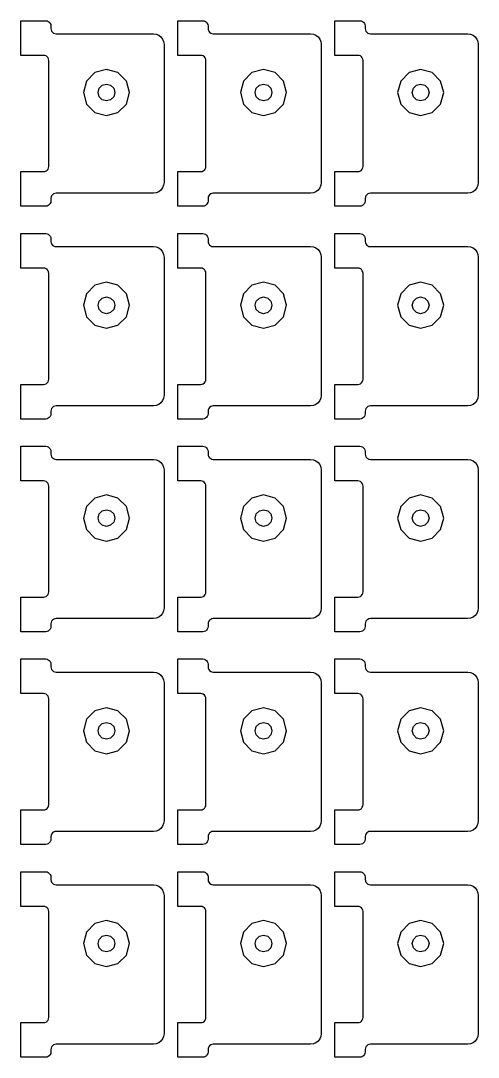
# Model space of a CAD drawing. Extents: x 11 to 212, y 11 to 212.
# Drawn here: x 95.24 to 100.38, y 85.08 to 96.72 of the extents above; entities that cross this region are included whole.
import ezdxf

# ---------------------------------------------------------------- set-up
doc = ezdxf.new("R2010")
doc.units = 0
doc.layers.add('G', color=7, linetype='continuous')

msp = doc.modelspace()

# ---------------------------------------------------------------- linework, layer by layer
at = {"layer": 'G'}
for points in [[(95.494, 95.024), (95.509, 95.026), (95.524, 95.031), (95.536, 95.041), (95.545, 95.053), (95.551, 95.067), (95.553, 95.082), (95.553, 96.271), (95.551, 96.286), (95.545, 96.3), (95.536, 96.312), (95.524, 96.322), (95.509, 96.327), (95.494, 96.329), (95.238, 96.329), (95.238, 96.718), (95.518, 96.718), (95.533, 96.716), (95.547, 96.71), (95.559, 96.7), (95.569, 96.688), (95.574, 96.674), (95.576, 96.659), (95.576, 96.629), (95.578, 96.614), (95.584, 96.6), (95.594, 96.588), (95.606, 96.578), (95.62, 96.573), (95.635, 96.571), (96.729, 96.571), (96.76, 96.567), (96.788, 96.555), (96.813, 96.536), (96.831, 96.512), (96.843, 96.483), (96.847, 96.453), (96.847, 94.9), (96.843, 94.87), (96.831, 94.841), (96.813, 94.817), (96.788, 94.798), (96.76, 94.786), (96.729, 94.782), (95.635, 94.782), (95.62, 94.78), (95.606, 94.774), (95.594, 94.765), (95.584, 94.753), (95.578, 94.739), (95.576, 94.724), (95.576, 94.694), (95.574, 94.679), (95.569, 94.665), (95.559, 94.653), (95.547, 94.643), (95.533, 94.637), (95.518, 94.635), (95.238, 94.635), (95.238, 95.024)], [(97.259, 95.024), (97.274, 95.026), (97.288, 95.031), (97.3, 95.041), (97.31, 95.053), (97.316, 95.067), (97.318, 95.082), (97.318, 96.271), (97.316, 96.286), (97.31, 96.3), (97.3, 96.312), (97.288, 96.322), (97.274, 96.327), (97.259, 96.329), (97.002, 96.329), (97.002, 96.718), (97.282, 96.718), (97.298, 96.716), (97.312, 96.71), (97.324, 96.7), (97.333, 96.688), (97.339, 96.674), (97.341, 96.659), (97.341, 96.629), (97.343, 96.614), (97.349, 96.6), (97.358, 96.588), (97.371, 96.578), (97.385, 96.573), (97.4, 96.571), (98.494, 96.571), (98.525, 96.567), (98.553, 96.555), (98.577, 96.536), (98.596, 96.512), (98.608, 96.483), (98.612, 96.453), (98.612, 94.9), (98.608, 94.87), (98.596, 94.841), (98.577, 94.817), (98.553, 94.798), (98.525, 94.786), (98.494, 94.782), (97.4, 94.782), (97.385, 94.78), (97.371, 94.774), (97.358, 94.765), (97.349, 94.753), (97.343, 94.739), (97.341, 94.724), (97.341, 94.694), (97.339, 94.679), (97.333, 94.665), (97.324, 94.653), (97.312, 94.643), (97.298, 94.637), (97.282, 94.635), (97.002, 94.635), (97.002, 95.024)], [(99.024, 95.024), (99.039, 95.026), (99.053, 95.031), (99.065, 95.041), (99.074, 95.053), (99.08, 95.067), (99.082, 95.082), (99.082, 96.271), (99.08, 96.286), (99.074, 96.3), (99.065, 96.312), (99.053, 96.322), (99.039, 96.327), (99.024, 96.329), (98.767, 96.329), (98.767, 96.718), (99.047, 96.718), (99.062, 96.716), (99.076, 96.71), (99.089, 96.7), (99.098, 96.688), (99.104, 96.674), (99.106, 96.659), (99.106, 96.629), (99.108, 96.614), (99.114, 96.6), (99.123, 96.588), (99.135, 96.578), (99.149, 96.573), (99.165, 96.571), (100.259, 96.571), (100.289, 96.567), (100.318, 96.555), (100.342, 96.536), (100.361, 96.512), (100.372, 96.483), (100.376, 96.453), (100.376, 94.9), (100.372, 94.87), (100.361, 94.841), (100.342, 94.817), (100.318, 94.798), (100.289, 94.786), (100.259, 94.782), (99.165, 94.782), (99.149, 94.78), (99.135, 94.774), (99.123, 94.765), (99.114, 94.753), (99.108, 94.739), (99.106, 94.724), (99.106, 94.694), (99.104, 94.679), (99.098, 94.665), (99.089, 94.653), (99.076, 94.643), (99.062, 94.637), (99.047, 94.635), (98.767, 94.635), (98.767, 95.024)], [(96.424, 95.782), (96.459, 95.912), (96.424, 96.041), (96.329, 96.136), (96.2, 96.171), (96.071, 96.136), (95.976, 96.041), (95.941, 95.912), (95.976, 95.782), (96.071, 95.688), (96.2, 95.653), (96.329, 95.688)], [(98.189, 95.782), (98.224, 95.912), (98.189, 96.041), (98.094, 96.136), (97.965, 96.171), (97.835, 96.136), (97.741, 96.041), (97.706, 95.912), (97.741, 95.782), (97.835, 95.688), (97.965, 95.653), (98.094, 95.688)], [(99.954, 95.782), (99.988, 95.912), (99.954, 96.041), (99.859, 96.136), (99.729, 96.171), (99.6, 96.136), (99.505, 96.041), (99.471, 95.912), (99.505, 95.782), (99.6, 95.688), (99.729, 95.653), (99.859, 95.688)], [(96.294, 95.912), (96.282, 95.865), (96.247, 95.83), (96.2, 95.818), (96.153, 95.83), (96.118, 95.865), (96.106, 95.912), (96.118, 95.959), (96.153, 95.993), (96.2, 96.006), (96.247, 95.993), (96.282, 95.959)], [(98.059, 95.912), (98.046, 95.865), (98.012, 95.83), (97.965, 95.818), (97.918, 95.83), (97.883, 95.865), (97.871, 95.912), (97.883, 95.959), (97.918, 95.993), (97.965, 96.006), (98.012, 95.993), (98.046, 95.959)], [(99.824, 95.912), (99.811, 95.865), (99.776, 95.83), (99.729, 95.818), (99.682, 95.83), (99.648, 95.865), (99.635, 95.912), (99.648, 95.959), (99.682, 95.993), (99.729, 96.006), (99.776, 95.993), (99.811, 95.959)], [(95.494, 92.635), (95.509, 92.637), (95.524, 92.643), (95.536, 92.653), (95.545, 92.665), (95.551, 92.679), (95.553, 92.694), (95.553, 93.882), (95.551, 93.898), (95.545, 93.912), (95.536, 93.924), (95.524, 93.933), (95.509, 93.939), (95.494, 93.941), (95.238, 93.941), (95.238, 94.329), (95.518, 94.329), (95.533, 94.327), (95.547, 94.322), (95.559, 94.312), (95.569, 94.3), (95.574, 94.286), (95.576, 94.271), (95.576, 94.241), (95.578, 94.226), (95.584, 94.212), (95.594, 94.2), (95.606, 94.19), (95.62, 94.184), (95.635, 94.182), (96.729, 94.182), (96.76, 94.178), (96.788, 94.167), (96.813, 94.148), (96.831, 94.124), (96.843, 94.095), (96.847, 94.065), (96.847, 92.512), (96.843, 92.481), (96.831, 92.453), (96.813, 92.429), (96.788, 92.41), (96.76, 92.398), (96.729, 92.394), (95.635, 92.394), (95.62, 92.392), (95.606, 92.386), (95.594, 92.377), (95.584, 92.365), (95.578, 92.351), (95.576, 92.335), (95.576, 92.306), (95.574, 92.291), (95.569, 92.276), (95.559, 92.264), (95.547, 92.255), (95.533, 92.249), (95.518, 92.247), (95.238, 92.247), (95.238, 92.635)], [(97.259, 92.635), (97.274, 92.637), (97.288, 92.643), (97.3, 92.653), (97.31, 92.665), (97.316, 92.679), (97.318, 92.694), (97.318, 93.882), (97.316, 93.898), (97.31, 93.912), (97.3, 93.924), (97.288, 93.933), (97.274, 93.939), (97.259, 93.941), (97.002, 93.941), (97.002, 94.329), (97.282, 94.329), (97.298, 94.327), (97.312, 94.322), (97.324, 94.312), (97.333, 94.3), (97.339, 94.286), (97.341, 94.271), (97.341, 94.241), (97.343, 94.226), (97.349, 94.212), (97.358, 94.2), (97.371, 94.19), (97.385, 94.184), (97.4, 94.182), (98.494, 94.182), (98.525, 94.178), (98.553, 94.167), (98.577, 94.148), (98.596, 94.124), (98.608, 94.095), (98.612, 94.065), (98.612, 92.512), (98.608, 92.481), (98.596, 92.453), (98.577, 92.429), (98.553, 92.41), (98.525, 92.398), (98.494, 92.394), (97.4, 92.394), (97.385, 92.392), (97.371, 92.386), (97.358, 92.377), (97.349, 92.365), (97.343, 92.351), (97.341, 92.335), (97.341, 92.306), (97.339, 92.291), (97.333, 92.276), (97.324, 92.264), (97.312, 92.255), (97.298, 92.249), (97.282, 92.247), (97.002, 92.247), (97.002, 92.635)], [(99.024, 92.635), (99.039, 92.637), (99.053, 92.643), (99.065, 92.653), (99.074, 92.665), (99.08, 92.679), (99.082, 92.694), (99.082, 93.882), (99.08, 93.898), (99.074, 93.912), (99.065, 93.924), (99.053, 93.933), (99.039, 93.939), (99.024, 93.941), (98.767, 93.941), (98.767, 94.329), (99.047, 94.329), (99.062, 94.327), (99.076, 94.322), (99.089, 94.312), (99.098, 94.3), (99.104, 94.286), (99.106, 94.271), (99.106, 94.241), (99.108, 94.226), (99.114, 94.212), (99.123, 94.2), (99.135, 94.19), (99.149, 94.184), (99.165, 94.182), (100.259, 94.182), (100.289, 94.178), (100.318, 94.167), (100.342, 94.148), (100.361, 94.124), (100.372, 94.095), (100.376, 94.065), (100.376, 92.512), (100.372, 92.481), (100.361, 92.453), (100.342, 92.429), (100.318, 92.41), (100.289, 92.398), (100.259, 92.394), (99.165, 92.394), (99.149, 92.392), (99.135, 92.386), (99.123, 92.377), (99.114, 92.365), (99.108, 92.351), (99.106, 92.335), (99.106, 92.306), (99.104, 92.291), (99.098, 92.276), (99.089, 92.264), (99.076, 92.255), (99.062, 92.249), (99.047, 92.247), (98.767, 92.247), (98.767, 92.635)], [(96.424, 93.394), (96.459, 93.524), (96.424, 93.653), (96.329, 93.748), (96.2, 93.782), (96.071, 93.748), (95.976, 93.653), (95.941, 93.524), (95.976, 93.394), (96.071, 93.299), (96.2, 93.265), (96.329, 93.299)], [(98.189, 93.394), (98.224, 93.524), (98.189, 93.653), (98.094, 93.748), (97.965, 93.782), (97.835, 93.748), (97.741, 93.653), (97.706, 93.524), (97.741, 93.394), (97.835, 93.299), (97.965, 93.265), (98.094, 93.299)], [(99.954, 93.394), (99.988, 93.524), (99.954, 93.653), (99.859, 93.748), (99.729, 93.782), (99.6, 93.748), (99.505, 93.653), (99.471, 93.524), (99.505, 93.394), (99.6, 93.299), (99.729, 93.265), (99.859, 93.299)], [(96.294, 93.524), (96.282, 93.476), (96.247, 93.442), (96.2, 93.429), (96.153, 93.442), (96.118, 93.476), (96.106, 93.524), (96.118, 93.571), (96.153, 93.605), (96.2, 93.618), (96.247, 93.605), (96.282, 93.571)], [(98.059, 93.524), (98.046, 93.476), (98.012, 93.442), (97.965, 93.429), (97.918, 93.442), (97.883, 93.476), (97.871, 93.524), (97.883, 93.571), (97.918, 93.605), (97.965, 93.618), (98.012, 93.605), (98.046, 93.571)], [(99.824, 93.524), (99.811, 93.476), (99.776, 93.442), (99.729, 93.429), (99.682, 93.442), (99.648, 93.476), (99.635, 93.524), (99.648, 93.571), (99.682, 93.605), (99.729, 93.618), (99.776, 93.605), (99.811, 93.571)], [(95.494, 90.247), (95.509, 90.249), (95.524, 90.255), (95.536, 90.264), (95.545, 90.276), (95.551, 90.291), (95.553, 90.306), (95.553, 91.494), (95.551, 91.509), (95.545, 91.524), (95.536, 91.536), (95.524, 91.545), (95.509, 91.551), (95.494, 91.553), (95.238, 91.553), (95.238, 91.941), (95.518, 91.941), (95.533, 91.939), (95.547, 91.933), (95.559, 91.924), (95.569, 91.912), (95.574, 91.898), (95.576, 91.882), (95.576, 91.853), (95.578, 91.838), (95.584, 91.824), (95.594, 91.811), (95.606, 91.802), (95.62, 91.796), (95.635, 91.794), (96.729, 91.794), (96.76, 91.79), (96.788, 91.778), (96.813, 91.76), (96.831, 91.735), (96.843, 91.707), (96.847, 91.676), (96.847, 90.124), (96.843, 90.093), (96.831, 90.065), (96.813, 90.04), (96.788, 90.022), (96.76, 90.01), (96.729, 90.006), (95.635, 90.006), (95.62, 90.004), (95.606, 89.998), (95.594, 89.989), (95.584, 89.976), (95.578, 89.962), (95.576, 89.947), (95.576, 89.918), (95.574, 89.902), (95.569, 89.888), (95.559, 89.876), (95.547, 89.867), (95.533, 89.861), (95.518, 89.859), (95.238, 89.859), (95.238, 90.247)], [(97.259, 90.247), (97.274, 90.249), (97.288, 90.255), (97.3, 90.264), (97.31, 90.276), (97.316, 90.291), (97.318, 90.306), (97.318, 91.494), (97.316, 91.509), (97.31, 91.524), (97.3, 91.536), (97.288, 91.545), (97.274, 91.551), (97.259, 91.553), (97.002, 91.553), (97.002, 91.941), (97.282, 91.941), (97.298, 91.939), (97.312, 91.933), (97.324, 91.924), (97.333, 91.912), (97.339, 91.898), (97.341, 91.882), (97.341, 91.853), (97.343, 91.838), (97.349, 91.824), (97.358, 91.811), (97.371, 91.802), (97.385, 91.796), (97.4, 91.794), (98.494, 91.794), (98.525, 91.79), (98.553, 91.778), (98.577, 91.76), (98.596, 91.735), (98.608, 91.707), (98.612, 91.676), (98.612, 90.124), (98.608, 90.093), (98.596, 90.065), (98.577, 90.04), (98.553, 90.022), (98.525, 90.01), (98.494, 90.006), (97.4, 90.006), (97.385, 90.004), (97.371, 89.998), (97.358, 89.989), (97.349, 89.976), (97.343, 89.962), (97.341, 89.947), (97.341, 89.918), (97.339, 89.902), (97.333, 89.888), (97.324, 89.876), (97.312, 89.867), (97.298, 89.861), (97.282, 89.859), (97.002, 89.859), (97.002, 90.247)], [(99.024, 90.247), (99.039, 90.249), (99.053, 90.255), (99.065, 90.264), (99.074, 90.276), (99.08, 90.291), (99.082, 90.306), (99.082, 91.494), (99.08, 91.509), (99.074, 91.524), (99.065, 91.536), (99.053, 91.545), (99.039, 91.551), (99.024, 91.553), (98.767, 91.553), (98.767, 91.941), (99.047, 91.941), (99.062, 91.939), (99.076, 91.933), (99.089, 91.924), (99.098, 91.912), (99.104, 91.898), (99.106, 91.882), (99.106, 91.853), (99.108, 91.838), (99.114, 91.824), (99.123, 91.811), (99.135, 91.802), (99.149, 91.796), (99.165, 91.794), (100.259, 91.794), (100.289, 91.79), (100.318, 91.778), (100.342, 91.76), (100.361, 91.735), (100.372, 91.707), (100.376, 91.676), (100.376, 90.124), (100.372, 90.093), (100.361, 90.065), (100.342, 90.04), (100.318, 90.022), (100.289, 90.01), (100.259, 90.006), (99.165, 90.006), (99.149, 90.004), (99.135, 89.998), (99.123, 89.989), (99.114, 89.976), (99.108, 89.962), (99.106, 89.947), (99.106, 89.918), (99.104, 89.902), (99.098, 89.888), (99.089, 89.876), (99.076, 89.867), (99.062, 89.861), (99.047, 89.859), (98.767, 89.859), (98.767, 90.247)], [(96.424, 91.006), (96.459, 91.135), (96.424, 91.265), (96.329, 91.359), (96.2, 91.394), (96.071, 91.359), (95.976, 91.265), (95.941, 91.135), (95.976, 91.006), (96.071, 90.911), (96.2, 90.876), (96.329, 90.911)], [(98.189, 91.006), (98.224, 91.135), (98.189, 91.265), (98.094, 91.359), (97.965, 91.394), (97.835, 91.359), (97.741, 91.265), (97.706, 91.135), (97.741, 91.006), (97.835, 90.911), (97.965, 90.876), (98.094, 90.911)], [(99.954, 91.006), (99.988, 91.135), (99.954, 91.265), (99.859, 91.359), (99.729, 91.394), (99.6, 91.359), (99.505, 91.265), (99.471, 91.135), (99.505, 91.006), (99.6, 90.911), (99.729, 90.876), (99.859, 90.911)], [(96.294, 91.135), (96.282, 91.088), (96.247, 91.054), (96.2, 91.041), (96.153, 91.054), (96.118, 91.088), (96.106, 91.135), (96.118, 91.182), (96.153, 91.217), (96.2, 91.229), (96.247, 91.217), (96.282, 91.182)], [(98.059, 91.135), (98.046, 91.088), (98.012, 91.054), (97.965, 91.041), (97.918, 91.054), (97.883, 91.088), (97.871, 91.135), (97.883, 91.182), (97.918, 91.217), (97.965, 91.229), (98.012, 91.217), (98.046, 91.182)], [(99.824, 91.135), (99.811, 91.088), (99.776, 91.054), (99.729, 91.041), (99.682, 91.054), (99.648, 91.088), (99.635, 91.135), (99.648, 91.182), (99.682, 91.217), (99.729, 91.229), (99.776, 91.217), (99.811, 91.182)], [(95.494, 87.859), (95.509, 87.861), (95.524, 87.867), (95.536, 87.876), (95.545, 87.888), (95.551, 87.902), (95.553, 87.918), (95.553, 89.106), (95.551, 89.121), (95.545, 89.135), (95.536, 89.147), (95.524, 89.157), (95.509, 89.163), (95.494, 89.165), (95.238, 89.165), (95.238, 89.553), (95.518, 89.553), (95.533, 89.551), (95.547, 89.545), (95.559, 89.536), (95.569, 89.524), (95.574, 89.509), (95.576, 89.494), (95.576, 89.465), (95.578, 89.449), (95.584, 89.435), (95.594, 89.423), (95.606, 89.414), (95.62, 89.408), (95.635, 89.406), (96.729, 89.406), (96.76, 89.402), (96.788, 89.39), (96.813, 89.371), (96.831, 89.347), (96.843, 89.319), (96.847, 89.288), (96.847, 87.735), (96.843, 87.705), (96.831, 87.676), (96.813, 87.652), (96.788, 87.633), (96.76, 87.622), (96.729, 87.618), (95.635, 87.618), (95.62, 87.616), (95.606, 87.61), (95.594, 87.6), (95.584, 87.588), (95.578, 87.574), (95.576, 87.559), (95.576, 87.529), (95.574, 87.514), (95.569, 87.5), (95.559, 87.488), (95.547, 87.478), (95.533, 87.473), (95.518, 87.471), (95.238, 87.471), (95.238, 87.859)], [(97.259, 87.859), (97.274, 87.861), (97.288, 87.867), (97.3, 87.876), (97.31, 87.888), (97.316, 87.902), (97.318, 87.918), (97.318, 89.106), (97.316, 89.121), (97.31, 89.135), (97.3, 89.147), (97.288, 89.157), (97.274, 89.163), (97.259, 89.165), (97.002, 89.165), (97.002, 89.553), (97.282, 89.553), (97.298, 89.551), (97.312, 89.545), (97.324, 89.536), (97.333, 89.524), (97.339, 89.509), (97.341, 89.494), (97.341, 89.465), (97.343, 89.449), (97.349, 89.435), (97.358, 89.423), (97.371, 89.414), (97.385, 89.408), (97.4, 89.406), (98.494, 89.406), (98.525, 89.402), (98.553, 89.39), (98.577, 89.371), (98.596, 89.347), (98.608, 89.319), (98.612, 89.288), (98.612, 87.735), (98.608, 87.705), (98.596, 87.676), (98.577, 87.652), (98.553, 87.633), (98.525, 87.622), (98.494, 87.618), (97.4, 87.618), (97.385, 87.616), (97.371, 87.61), (97.358, 87.6), (97.349, 87.588), (97.343, 87.574), (97.341, 87.559), (97.341, 87.529), (97.339, 87.514), (97.333, 87.5), (97.324, 87.488), (97.312, 87.478), (97.298, 87.473), (97.282, 87.471), (97.002, 87.471), (97.002, 87.859)], [(99.024, 87.859), (99.039, 87.861), (99.053, 87.867), (99.065, 87.876), (99.074, 87.888), (99.08, 87.902), (99.082, 87.918), (99.082, 89.106), (99.08, 89.121), (99.074, 89.135), (99.065, 89.147), (99.053, 89.157), (99.039, 89.163), (99.024, 89.165), (98.767, 89.165), (98.767, 89.553), (99.047, 89.553), (99.062, 89.551), (99.076, 89.545), (99.089, 89.536), (99.098, 89.524), (99.104, 89.509), (99.106, 89.494), (99.106, 89.465), (99.108, 89.449), (99.114, 89.435), (99.123, 89.423), (99.135, 89.414), (99.149, 89.408), (99.165, 89.406), (100.259, 89.406), (100.289, 89.402), (100.318, 89.39), (100.342, 89.371), (100.361, 89.347), (100.372, 89.319), (100.376, 89.288), (100.376, 87.735), (100.372, 87.705), (100.361, 87.676), (100.342, 87.652), (100.318, 87.633), (100.289, 87.622), (100.259, 87.618), (99.165, 87.618), (99.149, 87.616), (99.135, 87.61), (99.123, 87.6), (99.114, 87.588), (99.108, 87.574), (99.106, 87.559), (99.106, 87.529), (99.104, 87.514), (99.098, 87.5), (99.089, 87.488), (99.076, 87.478), (99.062, 87.473), (99.047, 87.471), (98.767, 87.471), (98.767, 87.859)], [(96.424, 88.618), (96.459, 88.747), (96.424, 88.876), (96.329, 88.971), (96.2, 89.006), (96.071, 88.971), (95.976, 88.876), (95.941, 88.747), (95.976, 88.618), (96.071, 88.523), (96.2, 88.488), (96.329, 88.523)], [(98.189, 88.618), (98.224, 88.747), (98.189, 88.876), (98.094, 88.971), (97.965, 89.006), (97.835, 88.971), (97.741, 88.876), (97.706, 88.747), (97.741, 88.618), (97.835, 88.523), (97.965, 88.488), (98.094, 88.523)], [(99.954, 88.618), (99.988, 88.747), (99.954, 88.876), (99.859, 88.971), (99.729, 89.006), (99.6, 88.971), (99.505, 88.876), (99.471, 88.747), (99.505, 88.618), (99.6, 88.523), (99.729, 88.488), (99.859, 88.523)], [(96.294, 88.747), (96.282, 88.7), (96.247, 88.666), (96.2, 88.653), (96.153, 88.666), (96.118, 88.7), (96.106, 88.747), (96.118, 88.794), (96.153, 88.829), (96.2, 88.841), (96.247, 88.829), (96.282, 88.794)], [(98.059, 88.747), (98.046, 88.7), (98.012, 88.666), (97.965, 88.653), (97.918, 88.666), (97.883, 88.7), (97.871, 88.747), (97.883, 88.794), (97.918, 88.829), (97.965, 88.841), (98.012, 88.829), (98.046, 88.794)], [(99.824, 88.747), (99.811, 88.7), (99.776, 88.666), (99.729, 88.653), (99.682, 88.666), (99.648, 88.7), (99.635, 88.747), (99.648, 88.794), (99.682, 88.829), (99.729, 88.841), (99.776, 88.829), (99.811, 88.794)], [(95.494, 85.471), (95.509, 85.473), (95.524, 85.478), (95.536, 85.488), (95.545, 85.5), (95.551, 85.514), (95.553, 85.529), (95.553, 86.718), (95.551, 86.733), (95.545, 86.747), (95.536, 86.759), (95.524, 86.769), (95.509, 86.774), (95.494, 86.776), (95.238, 86.776), (95.238, 87.165), (95.518, 87.165), (95.533, 87.163), (95.547, 87.157), (95.559, 87.147), (95.569, 87.135), (95.574, 87.121), (95.576, 87.106), (95.576, 87.076), (95.578, 87.061), (95.584, 87.047), (95.594, 87.035), (95.606, 87.026), (95.62, 87.02), (95.635, 87.018), (96.729, 87.018), (96.76, 87.014), (96.788, 87.002), (96.813, 86.983), (96.831, 86.959), (96.843, 86.93), (96.847, 86.9), (96.847, 85.347), (96.843, 85.317), (96.831, 85.288), (96.813, 85.264), (96.788, 85.245), (96.76, 85.233), (96.729, 85.229), (95.635, 85.229), (95.62, 85.227), (95.606, 85.222), (95.594, 85.212), (95.584, 85.2), (95.578, 85.186), (95.576, 85.171), (95.576, 85.141), (95.574, 85.126), (95.569, 85.112), (95.559, 85.1), (95.547, 85.09), (95.533, 85.084), (95.518, 85.082), (95.238, 85.082), (95.238, 85.471)], [(97.259, 85.471), (97.274, 85.473), (97.288, 85.478), (97.3, 85.488), (97.31, 85.5), (97.316, 85.514), (97.318, 85.529), (97.318, 86.718), (97.316, 86.733), (97.31, 86.747), (97.3, 86.759), (97.288, 86.769), (97.274, 86.774), (97.259, 86.776), (97.002, 86.776), (97.002, 87.165), (97.282, 87.165), (97.298, 87.163), (97.312, 87.157), (97.324, 87.147), (97.333, 87.135), (97.339, 87.121), (97.341, 87.106), (97.341, 87.076), (97.343, 87.061), (97.349, 87.047), (97.358, 87.035), (97.371, 87.026), (97.385, 87.02), (97.4, 87.018), (98.494, 87.018), (98.525, 87.014), (98.553, 87.002), (98.577, 86.983), (98.596, 86.959), (98.608, 86.93), (98.612, 86.9), (98.612, 85.347), (98.608, 85.317), (98.596, 85.288), (98.577, 85.264), (98.553, 85.245), (98.525, 85.233), (98.494, 85.229), (97.4, 85.229), (97.385, 85.227), (97.371, 85.222), (97.358, 85.212), (97.349, 85.2), (97.343, 85.186), (97.341, 85.171), (97.341, 85.141), (97.339, 85.126), (97.333, 85.112), (97.324, 85.1), (97.312, 85.09), (97.298, 85.084), (97.282, 85.082), (97.002, 85.082), (97.002, 85.471)], [(99.024, 85.471), (99.039, 85.473), (99.053, 85.478), (99.065, 85.488), (99.074, 85.5), (99.08, 85.514), (99.082, 85.529), (99.082, 86.718), (99.08, 86.733), (99.074, 86.747), (99.065, 86.759), (99.053, 86.769), (99.039, 86.774), (99.024, 86.776), (98.767, 86.776), (98.767, 87.165), (99.047, 87.165), (99.062, 87.163), (99.076, 87.157), (99.089, 87.147), (99.098, 87.135), (99.104, 87.121), (99.106, 87.106), (99.106, 87.076), (99.108, 87.061), (99.114, 87.047), (99.123, 87.035), (99.135, 87.026), (99.149, 87.02), (99.165, 87.018), (100.259, 87.018), (100.289, 87.014), (100.318, 87.002), (100.342, 86.983), (100.361, 86.959), (100.372, 86.93), (100.376, 86.9), (100.376, 85.347), (100.372, 85.317), (100.361, 85.288), (100.342, 85.264), (100.318, 85.245), (100.289, 85.233), (100.259, 85.229), (99.165, 85.229), (99.149, 85.227), (99.135, 85.222), (99.123, 85.212), (99.114, 85.2), (99.108, 85.186), (99.106, 85.171), (99.106, 85.141), (99.104, 85.126), (99.098, 85.112), (99.089, 85.1), (99.076, 85.09), (99.062, 85.084), (99.047, 85.082), (98.767, 85.082), (98.767, 85.471)], [(96.424, 86.229), (96.459, 86.359), (96.424, 86.488), (96.329, 86.583), (96.2, 86.618), (96.071, 86.583), (95.976, 86.488), (95.941, 86.359), (95.976, 86.229), (96.071, 86.135), (96.2, 86.1), (96.329, 86.135)], [(98.189, 86.229), (98.224, 86.359), (98.189, 86.488), (98.094, 86.583), (97.965, 86.618), (97.835, 86.583), (97.741, 86.488), (97.706, 86.359), (97.741, 86.229), (97.835, 86.135), (97.965, 86.1), (98.094, 86.135)], [(99.954, 86.229), (99.988, 86.359), (99.954, 86.488), (99.859, 86.583), (99.729, 86.618), (99.6, 86.583), (99.505, 86.488), (99.471, 86.359), (99.505, 86.229), (99.6, 86.135), (99.729, 86.1), (99.859, 86.135)], [(96.294, 86.359), (96.282, 86.312), (96.247, 86.277), (96.2, 86.265), (96.153, 86.277), (96.118, 86.312), (96.106, 86.359), (96.118, 86.406), (96.153, 86.44), (96.2, 86.453), (96.247, 86.44), (96.282, 86.406)], [(98.059, 86.359), (98.046, 86.312), (98.012, 86.277), (97.965, 86.265), (97.918, 86.277), (97.883, 86.312), (97.871, 86.359), (97.883, 86.406), (97.918, 86.44), (97.965, 86.453), (98.012, 86.44), (98.046, 86.406)], [(99.824, 86.359), (99.811, 86.312), (99.776, 86.277), (99.729, 86.265), (99.682, 86.277), (99.648, 86.312), (99.635, 86.359), (99.648, 86.406), (99.682, 86.44), (99.729, 86.453), (99.776, 86.44), (99.811, 86.406)]]:
    msp.add_lwpolyline(points, close=True, dxfattribs=at)

doc.saveas('drawing.dxf')
